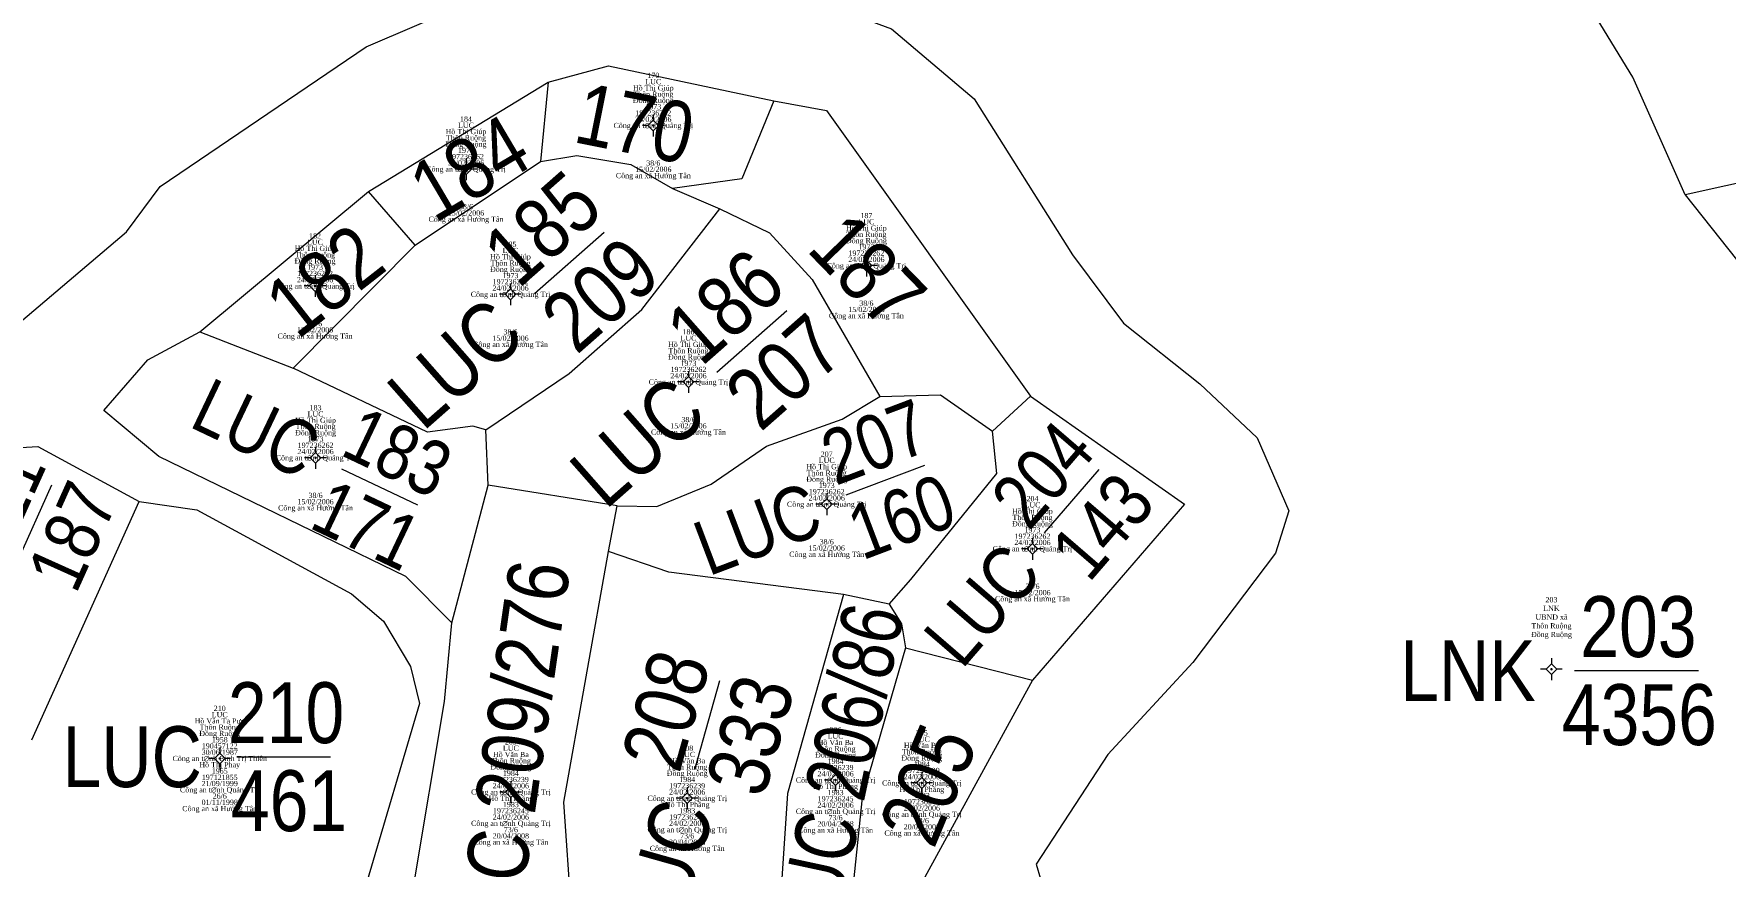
# Model space of a CAD drawing. Header units: metres. Extents: x 545779 to 547235, y 1841259 to 1843294.
# Drawn here: x 546387.8 to 546485, y 1842648.4 to 1842696.2 of the extents above; entities that cross this region are included whole.
import ezdxf
from ezdxf.enums import TextEntityAlignment as Align

# ---------------------------------------------------------------- set-up
doc = ezdxf.new("R2010")
doc.units = ezdxf.units.M
doc.header["$MEASUREMENT"] = 0
for name, color, linetype, lineweight in [('Level 10', 7, 'Continuous', 0), ('Level 11', 7, 'Continuous', 0), ('Level 13', 7, 'Continuous', 0), ('Level 15', 7, 'Continuous', 0), ('Level 31', 7, 'Continuous', 0)]:
    doc.layers.add(name, color=color, linetype=linetype, lineweight=lineweight)
doc.styles.add('Style-vnarialNarrowI', font='vnarialNarrowI.shx')
doc.styles.add('Style-Vntimei', font='Vntimei.shx')

# ---------------------------------------------------------------- blocks, each defined once
blk = doc.blocks.new('N_THUA_255')
at = {"layer": 'Level 13', "color": 230, "linetype": 'Continuous', "lineweight": 0, "style": 'Style-vnarialNarrowI'}
blk.add_text('170', height=3.49986, rotation=348.690067, dxfattribs=at).set_placement((0.130678, -0.02155), align=Align.MIDDLE_CENTER)
blk = doc.blocks.new('N_THUA_268')
at = {"layer": 'Level 13', "color": 230, "linetype": 'Continuous', "lineweight": 0, "style": 'Style-vnarialNarrowI'}
blk.add_text('182', height=3.49998, rotation=38.081083, dxfattribs=at).set_placement((0.086686, 0.057847), align=Align.MIDDLE_CENTER)
blk = doc.blocks.new('N_THUA_269')
at = {"layer": 'Level 13', "color": 230, "linetype": 'Continuous', "lineweight": 13, "flags": 128}
blk.add_lwpolyline([(-2.867654, 0.002346), (2.51989, 0.004568)], dxfattribs=at)
at = {"layer": 'Level 13', "color": 230, "linetype": 'Continuous', "lineweight": 0, "style": 'Style-vnarialNarrowI'}
blk.add_text('183', height=3.49993, rotation=0.000133, dxfattribs=at).set_placement((-0.069248, 0.760403), align=Align.CENTER)
blk.add_text('LUC ', height=3.49993, rotation=0.000133, dxfattribs=at).set_placement((-3.773173, -0.00576), align=Align.MIDDLE_RIGHT)
blk.add_text('171', height=3.49993, rotation=0.000133, dxfattribs=at).set_placement((0.133705, -0.797709), align=Align.TOP_CENTER)
blk = doc.blocks.new('N_THUA_271')
at = {"layer": 'Level 13', "color": 230, "linetype": 'Continuous', "lineweight": 0, "style": 'Style-vnarialNarrowI'}
blk.add_text('184', height=3.49998, rotation=30.553206, dxfattribs=at).set_placement((0.087499, 0.058963), align=Align.MIDDLE_CENTER)
blk = doc.blocks.new('N_THUA_272')
at = {"layer": 'Level 13', "color": 230, "linetype": 'Continuous', "lineweight": 13, "flags": 128}
blk.add_lwpolyline([(-2.834392, 0.003908), (2.507983, 0.003668)], dxfattribs=at)
at = {"layer": 'Level 13', "color": 230, "linetype": 'Continuous', "lineweight": 0, "style": 'Style-vnarialNarrowI'}
blk.add_text('185', height=3.499978, rotation=0.000125, dxfattribs=at).set_placement((-0.028635, 0.783), align=Align.CENTER)
blk.add_text('LUC ', height=3.499978, rotation=0.000125, dxfattribs=at).set_placement((-3.780079, -0.003158), align=Align.MIDDLE_RIGHT)
blk.add_text('209', height=3.499978, rotation=0.000125, dxfattribs=at).set_placement((-0.024308, -0.779244), align=Align.TOP_CENTER)
blk = doc.blocks.new('N_THUA_273')
at = {"layer": 'Level 13', "color": 230, "linetype": 'Continuous', "lineweight": 13, "flags": 128}
blk.add_lwpolyline([(-2.834392, 0.003908), (2.529603, -0.002042)], dxfattribs=at)
at = {"layer": 'Level 13', "color": 230, "linetype": 'Continuous', "lineweight": 0, "style": 'Style-vnarialNarrowI'}
blk.add_text('186', height=3.499978, rotation=0.000125, dxfattribs=at).set_placement((0.01792, 0.790505), align=Align.CENTER)
blk.add_text('LUC ', height=3.499978, rotation=0.000125, dxfattribs=at).set_placement((-3.773471, 0.004348), align=Align.MIDDLE_RIGHT)
blk.add_text('207', height=3.499978, rotation=0.000125, dxfattribs=at).set_placement((0.09183, -0.775329), align=Align.TOP_CENTER)
blk = doc.blocks.new('N_THUA_275')
at = {"layer": 'Level 13', "color": 230, "linetype": 'Continuous', "lineweight": 0, "style": 'Style-vnarialNarrowI'}
blk.add_text('187', height=3.49998, rotation=314.200575, dxfattribs=at).set_placement((0.166916, -0.173119), align=Align.MIDDLE_CENTER)
blk = doc.blocks.new('N_THUA_295')
at = {"layer": 'Level 13', "color": 230, "linetype": 'Continuous', "lineweight": 13, "flags": 128}
blk.add_lwpolyline([(-2.61, 0), (4.52, 0)], dxfattribs=at)
at = {"layer": 'Level 13', "color": 230, "linetype": 'Continuous', "lineweight": 0, "style": 'Style-vnarialNarrowI'}
blk.add_text('203', height=3.49998, dxfattribs=at).set_placement((1.069485, 0.78), align=Align.CENTER)
blk.add_text('LNK ', height=3.49998, dxfattribs=at).set_placement((-3.719752, -0.00001), align=Align.MIDDLE_RIGHT)
blk.add_text('4356', height=3.49998, dxfattribs=at).set_placement((1.123631, -0.78002), align=Align.TOP_CENTER)
blk = doc.blocks.new('N_THUA_296')
at = {"layer": 'Level 13', "color": 230, "linetype": 'Continuous', "lineweight": 13, "flags": 128}
blk.add_lwpolyline([(-2.835792, 0.004055), (2.489875, 0.005669)], dxfattribs=at)
at = {"layer": 'Level 13', "color": 230, "linetype": 'Continuous', "lineweight": 0, "style": 'Style-vnarialNarrowI'}
blk.add_text('204', height=3.499934, rotation=0.000121, dxfattribs=at).set_placement((-0.099378, 0.792545), align=Align.CENTER)
blk.add_text('LUC ', height=3.499934, rotation=0.000121, dxfattribs=at).set_placement((-3.803985, 0.01829), align=Align.MIDDLE_RIGHT)
blk.add_text('143', height=3.499934, rotation=0.000121, dxfattribs=at).set_placement((-0.098749, -0.762162), align=Align.TOP_CENTER)
blk = doc.blocks.new('N_THUA_298')
at = {"layer": 'Level 13', "color": 230, "linetype": 'Continuous', "lineweight": 0, "style": 'Style-vnarialNarrowI'}
blk.add_text('205', height=3.49986, rotation=67.363667, dxfattribs=at).set_placement((0.053763, 0.114248), align=Align.MIDDLE_CENTER)
blk = doc.blocks.new('N_THUA_299')
at = {"layer": 'Level 13', "color": 230, "linetype": 'Continuous', "lineweight": 0, "style": 'Style-vnarialNarrowI', "width": 0.914285}
blk.add_text('LUC 206/86', height=3.499975, rotation=359.999881, dxfattribs=at).set_placement((0.139452, 0.003557), align=Align.MIDDLE_CENTER)
blk = doc.blocks.new('N_THUA_300')
at = {"layer": 'Level 13', "color": 230, "linetype": 'Continuous', "lineweight": 13, "flags": 128}
blk.add_lwpolyline([(-2.827208, 0.000956), (2.5528, -0.004008)], dxfattribs=at)
at = {"layer": 'Level 13', "color": 230, "linetype": 'Continuous', "lineweight": 0, "style": 'Style-vnarialNarrowI'}
blk.add_text('207', height=3.499738, rotation=0.000079, dxfattribs=at).set_placement((0.089247, 0.766418), align=Align.CENTER)
blk.add_text('LUC ', height=3.499738, rotation=0.000079, dxfattribs=at).set_placement((-3.773736, -0.018725), align=Align.MIDDLE_RIGHT)
blk.add_text('160', height=3.499738, rotation=0.000079, dxfattribs=at).set_placement((-0.012894, -0.795355), align=Align.TOP_CENTER)
blk = doc.blocks.new('N_THUA_301')
at = {"layer": 'Level 13', "color": 230, "linetype": 'Continuous', "lineweight": 13, "flags": 128}
blk.add_lwpolyline([(-2.836509, -0.000115), (2.48213, 0.004049)], dxfattribs=at)
at = {"layer": 'Level 13', "color": 230, "linetype": 'Continuous', "lineweight": 0, "style": 'Style-vnarialNarrowI'}
blk.add_text('208', height=3.499976, rotation=359.999954, dxfattribs=at).set_placement((-0.014624, 0.778204), align=Align.CENTER)
blk.add_text('LUC ', height=3.499976, rotation=359.999954, dxfattribs=at).set_placement((-3.772992, -0.003158), align=Align.MIDDLE_RIGHT)
blk.add_text('333', height=3.499976, rotation=359.999954, dxfattribs=at).set_placement((-0.069707, -0.780844), align=Align.TOP_CENTER)
blk = doc.blocks.new('N_THUA_302')
at = {"layer": 'Level 13', "color": 230, "linetype": 'Continuous', "lineweight": 0, "style": 'Style-vnarialNarrowI'}
blk.add_text('LUC 209/276', height=3.499987, rotation=359.9999, dxfattribs=at).set_placement((0.17875, 0.011176), align=Align.MIDDLE_CENTER)
blk = doc.blocks.new('N_THUA_303')
at = {"layer": 'Level 13', "color": 230, "linetype": 'Continuous', "lineweight": 13, "flags": 128}
blk.add_lwpolyline([(-2.87, 0), (2.51, 0)], dxfattribs=at)
at = {"layer": 'Level 13', "color": 230, "linetype": 'Continuous', "lineweight": 0, "style": 'Style-vnarialNarrowI'}
blk.add_text('210', height=3.49998, dxfattribs=at).set_placement((-0.045308, 0.78), align=Align.CENTER)
blk.add_text('LUC ', height=3.49998, dxfattribs=at).set_placement((-3.771418, -0.00001), align=Align.MIDDLE_RIGHT)
blk.add_text('461', height=3.49998, dxfattribs=at).set_placement((0.124692, -0.78002), align=Align.TOP_CENTER)
blk = doc.blocks.new('N_THUA_304')
at = {"layer": 'Level 13', "color": 230, "linetype": 'Continuous', "lineweight": 13, "flags": 128}
blk.add_lwpolyline([(-2.839622, 0.002381), (2.531598, 0.005311)], dxfattribs=at)
at = {"layer": 'Level 13', "color": 230, "linetype": 'Continuous', "lineweight": 0, "style": 'Style-vnarialNarrowI'}
blk.add_text('211', height=3.499867, rotation=0.00001, dxfattribs=at).set_placement((0.154675, 0.782215), align=Align.CENTER)
blk.add_text('LUC ', height=3.499867, rotation=0.00001, dxfattribs=at).set_placement((-3.7684, 0.00274), align=Align.MIDDLE_RIGHT)
blk.add_text('187', height=3.499867, rotation=0.00001, dxfattribs=at).set_placement((0.081013, -0.78206), align=Align.TOP_CENTER)
blk = doc.blocks.new('CENTRD')
at = {"layer": 'Level 11', "linetype": 'Continuous', "lineweight": 0}
h = blk.add_hatch(color=3, dxfattribs=at)
edge = h.paths.add_edge_path()
edge.add_arc((-0.0025, 0), 1.500056, 0, 360)
at = {"layer": 'Level 11', "color": 3, "linetype": 'Continuous', "lineweight": 0}
for p, q in [((-6.200231, 0), (-12.600469, 0)), ((0, 6.200231), (-6.200231, 0)), ((-6.200231, 0), (0, -6.200231)), ((0, 12.600469), (0, 6.200231)), ((6.200231, 0), (0, 6.200231)), ((0, -6.200231), (6.200231, 0)), ((12.400462, 0), (6.200231, 0)), ((0, -6.200231), (0, -12.600469))]:
    blk.add_line(p, q, dxfattribs=at)

msp = doc.modelspace()

# ---------------------------------------------------------------- linework, layer by layer
at = {"layer": 'Level 10', "color": 7, "linetype": 'Continuous', "lineweight": 0, "flags": 128}
for points in [[(546482.69, 1842686.97), (546479.68, 1842693.74), (546464.9, 1842717.97), (546454.9, 1842726.79)], [(546417.32, 1842693.45), (546416.88, 1842688.88)], [(546430.3, 1842692.38), (546428.46, 1842687.9), (546424.47, 1842687.34)], [(546515.19, 1842691.02), (546508.01, 1842689.61), (546502.6, 1842688.88), (546494.74, 1842689.63), (546482.69, 1842686.97)], [(546409.68, 1842684.08), (546416.88, 1842688.88)], [(546416.88, 1842688.88), (546418.98, 1842689.24), (546422.08, 1842688.71), (546424.47, 1842687.34)], [(546409.68, 1842684.08), (546407, 1842687.16)], [(546424.47, 1842687.34), (546427.19, 1842686.16)], [(546482.69, 1842686.97), (546490.68, 1842676.93), (546496.42, 1842667.53), (546495.69, 1842654.62), (546490.8, 1842649.59), (546508.01, 1842627.11)], [(546413.74, 1842673.45), (546418.53, 1842676.69), (546422.71, 1842680.37), (546427.19, 1842686.16)], [(546427.19, 1842686.16), (546430.05, 1842684.78), (546432.51, 1842682.1), (546436.4, 1842675.37)], [(546402.67, 1842677), (546409.68, 1842684.08)], [(546397.29, 1842679.1), (546402.67, 1842677)], [(546413.74, 1842673.45), (546412.99, 1842673.67), (546410.39, 1842673.33), (546402.67, 1842677)], [(546421.3, 1842669.08), (546423.57, 1842669.05), (546426.7, 1842670.34), (546429.88, 1842672.51), (546434.23, 1842674.07), (546436.4, 1842675.37)], [(546436.4, 1842675.37), (546439.88, 1842675.47), (546442.87, 1842673.38)], [(546442.87, 1842673.38), (546445.05, 1842675.39)], [(546413.87, 1842670.27), (546413.74, 1842673.45)], [(546436.93, 1842663.44), (546438.17, 1842664.85), (546443.12, 1842670.94), (546442.87, 1842673.38)], [(546411.78, 1842662.35), (546413.87, 1842670.27)], [(546421.3, 1842669.08), (546413.87, 1842670.27)], [(546387.64, 1842655.63), (546393.8, 1842669.33)], [(546420.8, 1842666.46), (546421.3, 1842669.08)], [(546420.13, 1842637.86), (546418.66, 1842645.69), (546418.22, 1842652.04), (546420.8, 1842666.46)], [(546434.31, 1842663.99), (546424.27, 1842665.28), (546420.8, 1842666.46)], [(546434.31, 1842663.99), (546431.08, 1842652.54), (546430.44, 1842642.76)], [(546436.93, 1842663.44), (546434.31, 1842663.99)], [(546436.93, 1842663.44), (546437.64, 1842662.31), (546437.87, 1842660.93)], [(546437.87, 1842660.93), (546435.37, 1842652.32), (546434.44, 1842643.24)], [(546437.87, 1842660.93), (546445.18, 1842659.06)]]:
    msp.add_lwpolyline(points, dxfattribs=at)
at = {"layer": 'Level 31', "color": 4, "linetype": 'Continuous', "lineweight": 0, "flags": 128}
for points in [[(546307.52, 1842755.99), (546311.31, 1842755.04), (546315.86, 1842750.72), (546327.91, 1842734.01), (546344.48, 1842712.45), (546348.42, 1842705.09), (546349.99, 1842700.09), (546349.99, 1842697.46), (546352.36, 1842695.1), (546365.23, 1842684.32), (546373.64, 1842679.32), (546380.73, 1842677.22), (546384.68, 1842677.74), (546393.08, 1842684.84), (546395.01, 1842687.45), (546406.86, 1842695.48), (546415.59, 1842699.24), (546423.47, 1842699.96), (546431.35, 1842698.65)], [(546431.35, 1842698.65), (546437.06, 1842696.51), (546441.81, 1842692.49), (546447.48, 1842683.52), (546450.41, 1842679.59), (546454.79, 1842676.11), (546458.08, 1842673), (546459.91, 1842668.79), (546459.14, 1842666.37), (546454.39, 1842660.07), (546449.5, 1842654.79), (546445.39, 1842648.49), (546446.37, 1842645.11), (546449.28, 1842642.98), (546466.12, 1842633.27), (546477.04, 1842624.88), (546490.16, 1842613.74), (546497.88, 1842597.84), (546510.89, 1842586.37), (546524.3, 1842580.39)], [(546417.32, 1842693.45), (546420.8, 1842694.38), (546430.3, 1842692.38)], [(546407, 1842687.16), (546417.32, 1842693.45)], [(546430.3, 1842692.38), (546433.33, 1842691.82), (546445.05, 1842675.39)], [(546397.29, 1842679.1), (546407, 1842687.16)], [(546411.78, 1842662.35), (546409.15, 1842665.02), (546394.93, 1842671.92), (546391.78, 1842674.57), (546394.31, 1842677.49), (546397.29, 1842679.1)], [(546445.05, 1842675.39), (546453.92, 1842669.19), (546445.18, 1842659.06)], [(546380.41, 1842672.06), (546387.99, 1842672.5), (546393.8, 1842669.33)], [(546393.8, 1842669.33), (546397.13, 1842668.86), (546406.01, 1842664.02), (546407.86, 1842662.46), (546409.41, 1842659.84), (546409.92, 1842657.72), (546406.91, 1842647.52)], [(546409.62, 1842647.41), (546411.37, 1842657.84), (546411.78, 1842662.35)], [(546445.18, 1842659.06), (546438.08, 1842646.08), (546437.07, 1842645.48), (546436.76, 1842642.75)]]:
    msp.add_lwpolyline(points, dxfattribs=at)

# ---------------------------------------------------------------- block references
at = {"layer": 'Level 11', "color": 3, "linetype": 'Continuous', "lineweight": 0, "xscale": 0.049998, "yscale": 0.049998, "zscale": 0.049998}
for p in [(546423.37, 1842690.96), (546412.6, 1842688.45), (546435.62, 1842682.9), (546403.92, 1842681.73), (546415.16, 1842681.25), (546425.39, 1842676.21), (546403.95, 1842671.85), (546433.34, 1842669.18), (546445.17, 1842666.62), (546475.01, 1842659.69), (546398.44, 1842654.56), (546433.85, 1842653.32), (546438.81, 1842653.15), (546415.18, 1842652.63), (546425.32, 1842652.27)]:
    msp.add_blockref('CENTRD', p, dxfattribs=at)
at = {"layer": 'Level 13', "color": 230, "linetype": 'Continuous', "lineweight": 0}
for name, p in [('N_THUA_255', (546422.18, 1842691.1)), ('N_THUA_271', (546412.71, 1842688.46)), ('N_THUA_275', (546435.54, 1842682.78)), ('N_THUA_268', (546404.38, 1842681.98)), ('N_THUA_295', (546478.94, 1842659.61)), ('N_THUA_303', (546402.3, 1842654.66)), ('N_THUA_298', (546439.11, 1842652.94))]:
    msp.add_blockref(name, p, dxfattribs=at)
at = {"layer": 'Level 13', "color": 230, "linetype": 'Continuous', "lineweight": 0, "rotation": 41.360011}
for name, p in [('N_THUA_272', (546418.66, 1842683.17)), ('N_THUA_273', (546429.15, 1842678.65))]:
    msp.add_blockref(name, p, dxfattribs=at)
at = {"layer": 'Level 13', "color": 230, "linetype": 'Continuous', "lineweight": 0}
for name, p, xscale, yscale, zscale, rotation in [('N_THUA_269', (546407.77, 1842670.11), 0.900001, 0.900001, 0.900001, 334.573986), ('N_THUA_300', (546436.84, 1842670.62), 0.899999, 0.899999, 0.899999, 20.733555), ('N_THUA_296', (546447.54, 1842669.47), 0.9, 0.9, 0.9, 49.212788), ('N_THUA_304', (546387.86, 1842668.22), 0.9, 0.9, 0.9, 65.789637), ('N_THUA_302', (546415.18, 1842654), 0.999998, 0.999998, 0.999998, 81.811111), ('N_THUA_299', (546434.02, 1842653.6), 1.000002, 1.000002, 1.000002, 77.923803), ('N_THUA_301', (546426.52, 1842656.66), 1.000001, 1.000001, 1.000001, 74.246496)]:
    msp.add_blockref(name, p, dxfattribs=dict(at, xscale=xscale, yscale=yscale, zscale=zscale, rotation=rotation))

# ---------------------------------------------------------------- texts
at = {"layer": 'Level 15', "color": 3, "linetype": 'Continuous', "lineweight": 0, "char_height": 0.3, "attachment_point": 5, "line_spacing_factor": 0.72, "style": 'Style-Vntimei'}
for s, insert in [('170\\PLUC\\PHå ThÞ Gióp\\PTh«n Ruéng\\P§ång Ruéng\\P1973\\P197236262\\P24/02/2006\\PC«ng an t∅nh Qu¶ng TrÞ\\P \\P \\P \\P \\P \\P38/6\\P15/02/2006\\PC«ng an x· H\xadíng T©n\\P', (546423.37, 1842690.91)), ('184\\PLUC\\PHå ThÞ Gióp\\PTh«n Ruéng\\P§ång Ruéng\\P1973\\P197236262\\P24/02/2006\\PC«ng an t∅nh Qu¶ng TrÞ\\P \\P \\P \\P \\P \\P38/6\\P15/02/2006\\PC«ng an x· H\xadíng T©n\\P', (546412.6, 1842688.4)), ('187\\PLUC\\PHå ThÞ Gióp\\PTh«n Ruéng\\P§ång Ruéng\\P1973\\P197236262\\P24/02/2006\\PC«ng an t∅nh Qu¶ng TrÞ\\P \\P \\P \\P \\P \\P38/6\\P15/02/2006\\PC«ng an x· H\xadíng T©n\\P', (546435.62, 1842682.85)), ('182\\PLUC\\PHå ThÞ Gióp\\PTh«n Ruéng\\P§ång Ruéng\\P1973\\P197236262\\P24/02/2006\\PC«ng an t∅nh Qu¶ng TrÞ\\P \\P \\P \\P \\P \\P38/6\\P15/02/2006\\PC«ng an x· H\xadíng T©n\\P', (546403.92, 1842681.68)), ('185\\PLUC\\PHå ThÞ Gióp\\PTh«n Ruéng\\P§ång Ruéng\\P1973\\P197236262\\P24/02/2006\\PC«ng an t∅nh Qu¶ng TrÞ\\P \\P \\P \\P \\P \\P38/6\\P15/02/2006\\PC«ng an x· H\xadíng T©n\\P', (546415.16, 1842681.2)), ('186\\PLUC\\PHå ThÞ Gióp\\PTh«n Ruéng\\P§ång Ruéng\\P1973\\P197236262\\P24/02/2006\\PC«ng an t∅nh Qu¶ng TrÞ\\P \\P \\P \\P \\P \\P38/6\\P15/02/2006\\PC«ng an x· H\xadíng T©n\\P', (546425.39, 1842676.16)), ('183\\PLUC\\PHå ThÞ Gióp\\PTh«n Ruéng\\P§ång Ruéng\\P1973\\P197236262\\P24/02/2006\\PC«ng an t∅nh Qu¶ng TrÞ\\P \\P \\P \\P \\P \\P38/6\\P15/02/2006\\PC«ng an x· H\xadíng T©n\\P', (546403.95, 1842671.8)), ('207\\PLUC\\PHå ThÞ Gióp\\PTh«n Ruéng\\P§ång Ruéng\\P1973\\P197236262\\P24/02/2006\\PC«ng an t∅nh Qu¶ng TrÞ\\P \\P \\P \\P \\P \\P38/6\\P15/02/2006\\PC«ng an x· H\xadíng T©n\\P', (546433.34, 1842669.13)), ('204\\PLUC\\PHå ThÞ Gióp\\PTh«n Ruéng\\P§ång Ruéng\\P1973\\P197236262\\P24/02/2006\\PC«ng an t∅nh Qu¶ng TrÞ\\P \\P \\P \\P \\P \\P38/6\\P15/02/2006\\PC«ng an x· H\xadíng T©n\\P', (546445.17, 1842666.57)), ('210\\PLUC\\PHå V¨n Ta P\xadp\\PTh«n Ruéng\\P§ång Ruéng\\P1958\\P190457122\\P30/06/1987\\PC«ng an t∅nh B×nh TrÞ Thiªn\\PHå ThÞ Phay\\P1965\\P197121855\\P21/09/1999\\PC«ng an t∅nh Qu¶ng TrÞ\\P26/6\\P01/11/1998\\PC«ng an x· H\xadíng T©n\\P', (546398.44, 1842654.51)), ('206\\PLUC\\PHå V¨n Ba\\PTh«n Ruéng\\P§ång Ruéng\\P1984\\P197236239\\P24/02/2006\\PC«ng an t∅nh Qu¶ng TrÞ\\PHå ThÞ Ph¨ng\\P1983\\P197236245\\P24/02/2006\\PC«ng an t∅nh Qu¶ng TrÞ\\P73/6\\P20/04/2008\\PC«ng an x· H\xadíng T©n\\P', (546433.85, 1842653.27)), ('209\\PLUC\\PHå V¨n Ba\\PTh«n Ruéng\\P§ång Ruéng\\P1984\\P197236239\\P24/02/2006\\PC«ng an t∅nh Qu¶ng TrÞ\\PHå ThÞ Ph¨ng\\P1983\\P197236245\\P24/02/2006\\PC«ng an t∅nh Qu¶ng TrÞ\\P73/6\\P20/04/2008\\PC«ng an x· H\xadíng T©n\\P', (546415.18, 1842652.58)), ('208\\PLUC\\PHå V¨n Ba\\PTh«n Ruéng\\P§ång Ruéng\\P1984\\P197236239\\P24/02/2006\\PC«ng an t∅nh Qu¶ng TrÞ\\PHå ThÞ Ph¨ng\\P1983\\P197236245\\P24/02/2006\\PC«ng an t∅nh Qu¶ng TrÞ\\P73/6\\P20/04/2008\\PC«ng an x· H\xadíng T©n\\P', (546425.32, 1842652.22)), ('205\\PLUC\\PHå V¨n Ba\\PTh«n Ruéng\\P§ång Ruéng\\P1984\\P197236239\\P24/02/2006\\PC«ng an t∅nh Qu¶ng TrÞ\\PHå ThÞ Ph¨ng\\P1983\\P197236245\\P24/02/2006\\PC«ng an t∅nh Qu¶ng TrÞ\\P73/6\\P20/04/2008\\PC«ng an x· H\xadíng T©n\\P', (546438.81, 1842653.1))]:
    msp.add_mtext(s, dxfattribs=dict(at, insert=insert))
at = {"layer": 'Level 15', "color": 3, "linetype": 'Continuous', "lineweight": 0, "insert": (546475.01, 1842659.64), "char_height": 0.3, "attachment_point": 5, "style": 'Style-Vntimei'}
msp.add_mtext('203\\PLNK\\PUBND x·\\PTh«n Ruéng\\P§ång Ruéng\\P \\P \\P \\P \\P \\P \\P \\P \\P \\P \\P \\P \\P', dxfattribs=at)

doc.saveas('drawing.dxf')
